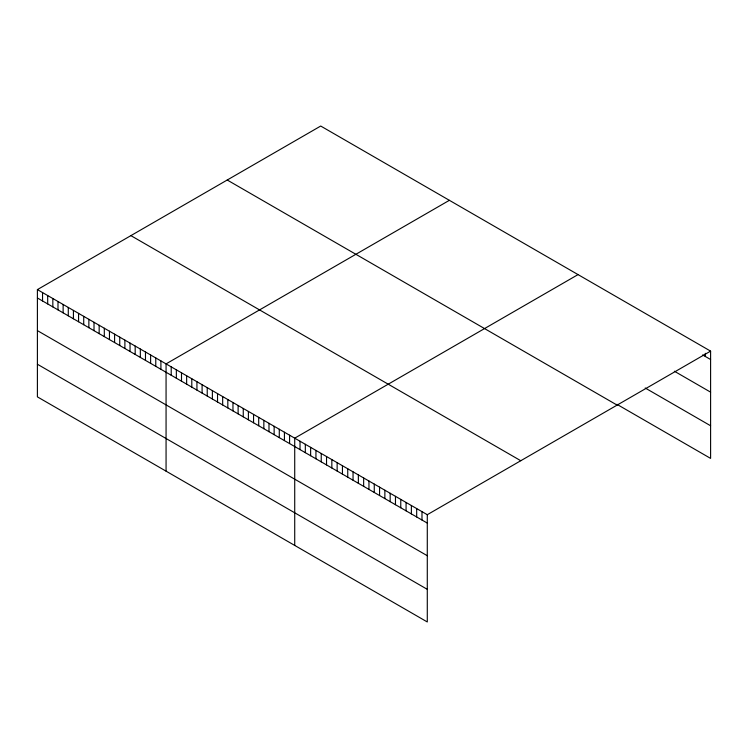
<?xml version="1.0" encoding="UTF-8"?>
<svg xmlns="http://www.w3.org/2000/svg" width="748" height="748" viewBox="0 0 748 748"><rect width="100%" height="100%" fill="white"/><g stroke="black" fill="none" stroke-linecap="round" stroke-linejoin="round"><path stroke-width="1.12" d="M37.4 289.607L427.286 514.699L427.286 621.962L37.4 396.87L37.4 289.607L320.714 126.038L710.6 351.13L710.6 458.393L616.922 404.313M449.38 200.314L166.065 363.883L166.065 471.147M578.036 274.6L294.721 438.169L294.721 545.432M427.286 514.699L710.6 351.13M702.643 354.917L710.6 359.517M674.369 371.223L710.6 392.148M645.206 388.006L710.6 425.762M227.224 180.016L617.109 405.107M130.891 235.629L520.776 460.721M37.4 297.985L427.286 523.086M37.4 330.616L427.286 555.717M37.4 364.239L427.286 589.331M705.299 353.308L705.299 356.45M421.984 511.641L421.984 520.019M416.683 508.584L416.683 516.962M411.381 505.517L411.381 513.904M406.071 502.46L406.071 510.837M400.769 499.393L400.769 507.78M395.468 496.335L395.468 504.713M390.166 493.269L390.166 501.656M384.865 490.211L384.865 498.589M379.563 487.154L379.563 495.531M374.262 484.087L374.262 492.474M368.96 481.029L368.96 489.407M363.659 477.963L363.659 486.35M358.357 474.905L358.357 483.283M353.047 471.848L353.047 480.225M347.745 468.781L347.745 477.168M342.444 465.724L342.444 474.101M337.142 462.657L337.142 471.044M331.841 459.599L331.841 467.977M326.539 456.542L326.539 464.919M321.238 453.475L321.238 461.862M315.937 450.418L315.937 458.795M310.635 447.351L310.635 455.738M305.324 444.293L305.324 452.671M300.023 441.226L300.023 449.613M289.579 435.196L289.579 443.583M284.427 432.222L284.427 440.609M279.284 429.259L279.284 437.636M274.142 426.285L274.142 434.663M268.99 423.312L268.99 431.699M263.848 420.339L263.848 428.726M258.696 417.375L258.696 425.752M253.553 414.401L253.553 422.779M248.401 411.428L248.401 419.806M243.259 408.455L243.259 416.842M238.116 405.481L238.116 413.868M232.965 402.518L232.965 410.895M227.822 399.544L227.822 407.922M222.67 396.571L222.67 404.949M217.528 393.598L217.528 401.985M212.376 390.624L212.376 399.011M207.233 387.66L207.233 396.038M202.091 384.687L202.091 393.065M196.939 381.714L196.939 390.101M191.797 378.74L191.797 387.127M186.645 375.776L186.645 384.154M181.502 372.803L181.502 381.181M176.35 369.83L176.35 378.208M171.208 366.857L171.208 375.244M160.913 360.919L160.913 369.297M155.771 357.946L155.771 366.324M150.619 354.973L150.619 363.35M145.477 351.999L145.477 360.386M140.334 349.026L140.334 357.413M135.182 346.062L135.182 354.44M130.04 343.089L130.04 351.466M124.888 340.116L124.888 348.503M119.745 337.142L119.745 345.529M114.594 334.178L114.594 342.556M109.451 331.205L109.451 339.583M104.309 328.232L104.309 336.609M99.157 325.258L99.157 333.645M94.014 322.285L94.014 330.672M88.862 319.321L88.862 327.699M83.72 316.348L83.72 324.726M78.568 313.375L78.568 321.752M73.426 310.401L73.426 318.788M68.283 307.428L68.283 315.815M63.131 304.464L63.131 312.842M57.989 301.491L57.989 309.868M52.837 298.517L52.837 306.904M47.694 295.544L47.694 303.931M42.543 292.58L42.543 300.958"/></g></svg>
